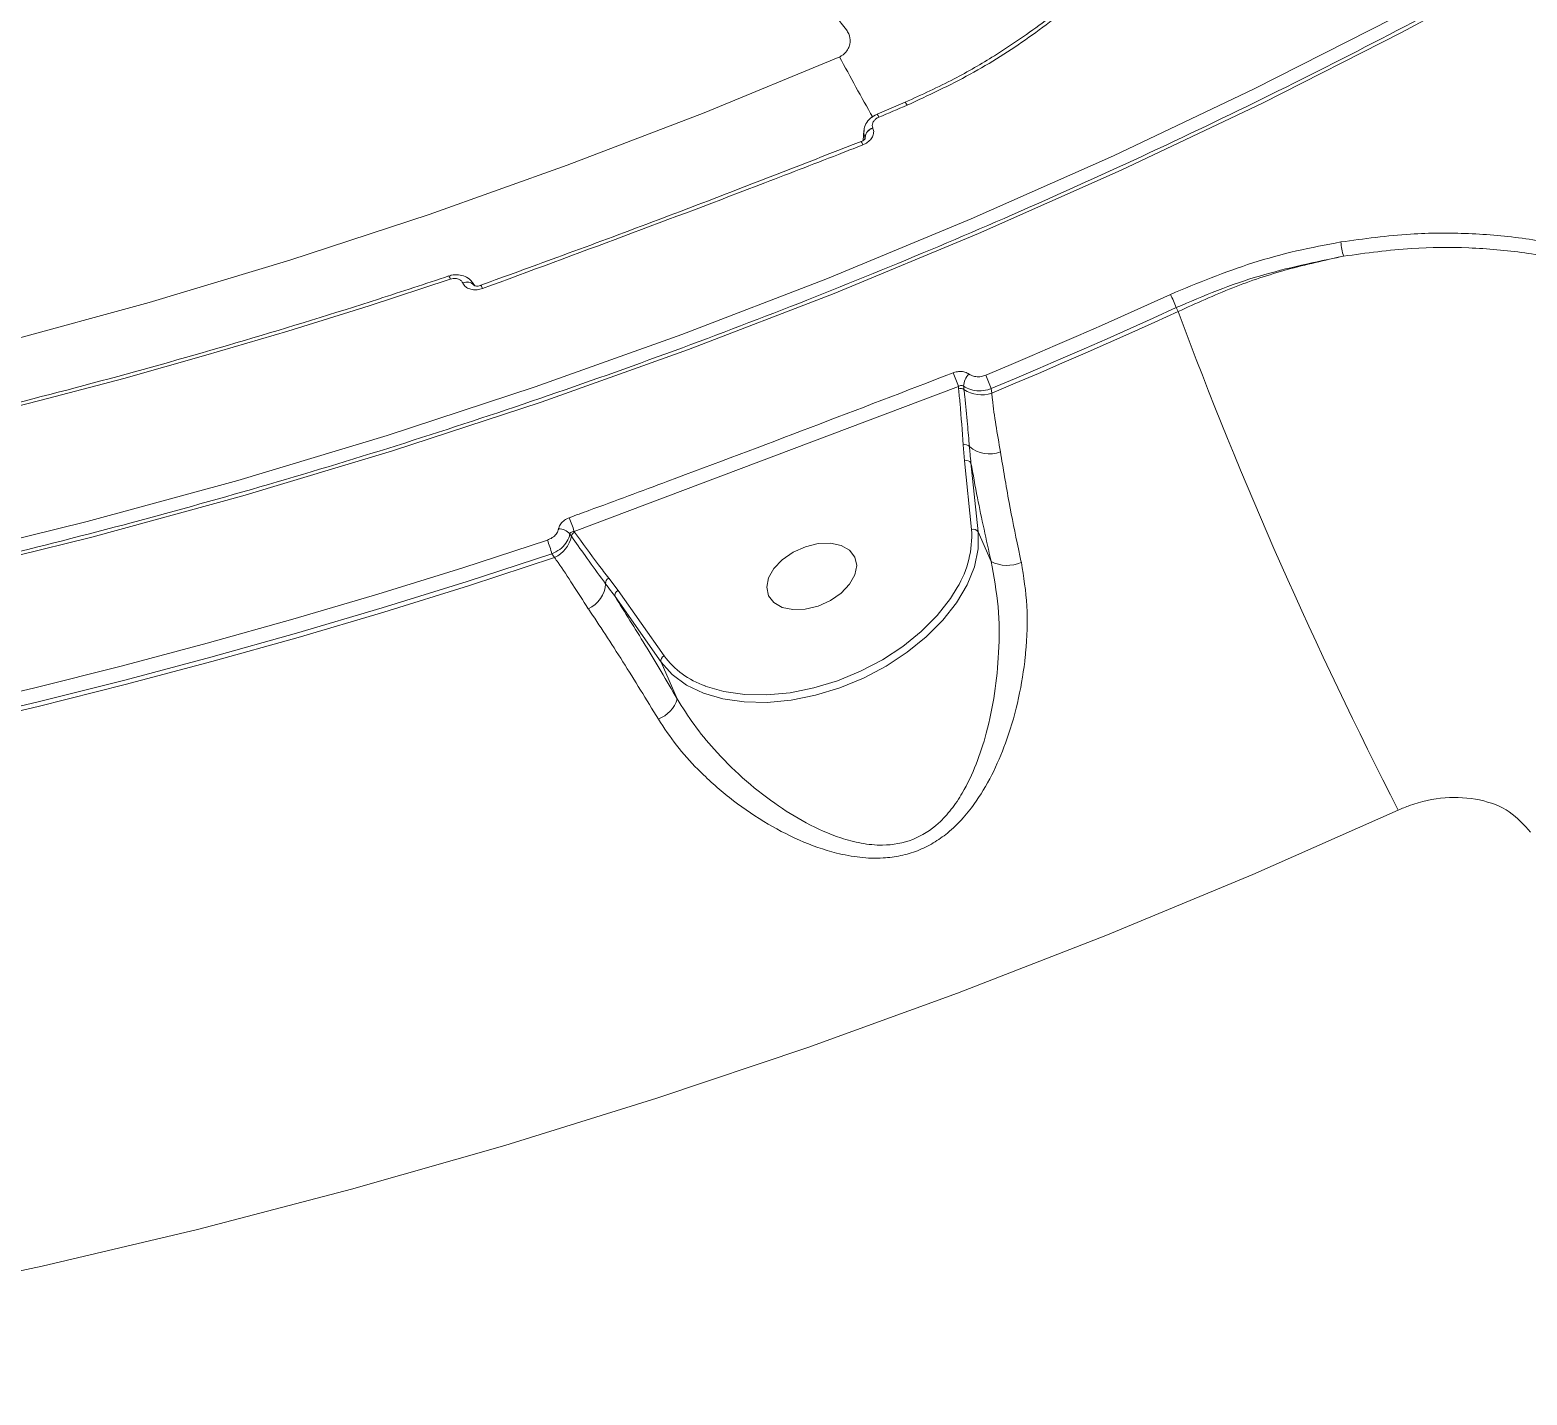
# Model space of a CAD drawing. Header units: millimetres. Extents: x -8607 to 7621, y -5747 to 4382.
# Drawn here: x 3886.5 to 4028.6, y 338.1 to 467.8 of the extents above; entities that cross this region are included whole.
import ezdxf

# ---------------------------------------------------------------- set-up
doc = ezdxf.new("R2010")
doc.units = ezdxf.units.MM
doc.layers.add('DIKOM_ОБЪЕКТ', color=7, linetype='Continuous')

msp = doc.modelspace()

# ---------------------------------------------------------------- linework, layer by layer
at = {"layer": 'DIKOM_ОБЪЕКТ', "color": 7, "linetype": 'Continuous', "lineweight": 15}
for p, q in [((3969.572, 460.926), (3966.901, 459.789)), ((3965.642, 458.234), (3965.58, 457.271)), ((3966.502, 458.475), (3966.51, 458.456)), ((3965.4, 457.174), (3965.402, 457.175)), ((3965.761, 457.597), (3965.75, 457.488)), ((3965.769, 457.578), (3965.761, 457.597)), ((3965.773, 457.481), (3965.769, 457.578)), ((3927.576, 443.737), (3927.567, 443.756)), ((3928.717, 443.48), (3928.502, 443.807)), ((3928.632, 443.56), (3928.64, 443.541)), ((3928.64, 443.541), (3928.659, 443.509)), ((3928.64, 443.541), (3928.654, 443.519)), ((3929.281, 443.52), (3929.284, 443.52)), ((3995.485, 441.031), (3995.316, 441.411)), ((3974.625, 433.932), (3938.141, 420.161)), ((3974.649, 433.695), (3974.625, 433.932)), ((3977.745, 433.717), (3977.792, 433.284)), ((3975.195, 426.869), (3975.081, 428.378)), ((3975.875, 420.337), (3975.195, 426.869)), ((3975.824, 426.654), (3976.504, 420.121)), ((3937.883, 419.694), (3937.735, 419.905)), ((3938.141, 420.161), (3938.188, 420.094)), ((3977.733, 417.313), (3976.504, 420.121)), ((3936.28, 417.668), (3936.03, 418.026)), ((3941.427, 415.727), (3942.308, 414.55)), ((3946.402, 407.747), (3942.025, 413.96)), ((3942.308, 414.55), (3946.685, 408.338)), ((3947.934, 404.244), (3946.402, 407.747))]:
    msp.add_line(p, q, dxfattribs=at)
at = {"layer": 'DIKOM_ОБЪЕКТ', "color": 7, "linetype": 'Continuous', "lineweight": 15, "flags": 128}
for points in [[(3745.3, 402.263), (3760.124, 402.476), (3774.937, 403.061), (3789.731, 404.02), (3804.494, 405.352), (3819.218, 407.055), (3833.894, 409.129), (3848.51, 411.572), (3863.058, 414.383), (3877.528, 417.56), (3891.911, 421.1), (3906.198, 425.002), (3920.378, 429.263), (3934.442, 433.88), (3948.383, 438.85), (3962.189, 444.17), (3975.853, 449.836), (3989.364, 455.844), (4002.716, 462.192), (4015.898, 468.873), (4028.902, 475.885), (4041.719, 483.223)], [(4042.613, 481.931), (4029.757, 474.571), (4016.714, 467.538), (4003.492, 460.836), (3990.101, 454.47), (3976.548, 448.443), (3962.843, 442.76), (3948.995, 437.424), (3935.013, 432.439), (3920.906, 427.808), (3906.683, 423.534), (3892.354, 419.621), (3877.927, 416.07), (3863.413, 412.883), (3848.821, 410.064), (3834.161, 407.613), (3819.441, 405.533), (3804.673, 403.825), (3789.865, 402.489), (3775.027, 401.527), (3760.168, 400.94), (3745.3, 400.727)], [(3815.946, 424.984), (3829.754, 426.949), (3843.507, 429.259), (3857.196, 431.912), (3870.812, 434.907), (3884.347, 438.241), (3897.791, 441.913), (3911.136, 445.92), (3924.374, 450.26), (3937.495, 454.929), (3950.492, 459.925), (3963.356, 465.245)], [(3969.752, 460.636), (3969.418, 460.493), (3969.084, 460.35), (3968.75, 460.208), (3968.416, 460.066), (3968.082, 459.924), (3967.748, 459.782), (3967.413, 459.64), (3967.079, 459.499)], [(3926.382, 444.114), (3918.681, 441.594), (3910.943, 439.183), (3903.172, 436.882), (3895.367, 434.69), (3887.531, 432.61), (3879.666, 430.64), (3871.773, 428.782), (3863.853, 427.036)], [(3977.225, 434.989), (3979.43, 435.918), (3981.631, 436.856), (3983.828, 437.803), (3986.022, 438.758), (3988.211, 439.722), (3990.397, 440.695), (3992.578, 441.676), (3994.756, 442.667)], [(3995.316, 441.411), (3993.134, 440.419), (3990.947, 439.435), (3988.757, 438.46), (3986.562, 437.494), (3984.364, 436.537), (3982.162, 435.588), (3979.955, 434.648), (3977.745, 433.717)], [(3977.792, 433.284), (3980.017, 434.221), (3982.239, 435.168), (3984.456, 436.123), (3986.67, 437.087), (3988.88, 438.06), (3991.086, 439.041), (3993.287, 440.032), (3995.485, 441.031)], [(3975.126, 433.956), (3975.135, 433.873), (3975.161, 433.622)], [(3976.504, 420.121), (3976.497, 418.494), (3976.148, 416.803), (3975.463, 415.083), (3974.459, 413.374), (3973.157, 411.711), (3971.585, 410.133), (3969.779, 408.672), (3967.778, 407.362), (3965.625, 406.23), (3963.367, 405.302), (3961.055, 404.598), (3958.738, 404.134), (3956.468, 403.918), (3954.294, 403.958), (3952.263, 404.25), (3950.421, 404.79), (3948.808, 405.565), (3947.458, 406.558), (3946.402, 407.747)], [(3870.462, 401.542), (3878.711, 403.366), (3886.933, 405.304), (3895.126, 407.358), (3903.289, 409.526), (3911.42, 411.808), (3919.516, 414.204), (3927.578, 416.712), (3935.602, 419.334)], [(3936.03, 418.026), (3927.988, 415.399), (3919.908, 412.885), (3911.793, 410.484), (3903.644, 408.197), (3895.463, 406.024), (3887.252, 403.965), (3879.012, 402.022), (3870.744, 400.195)], [(3960.1, 418.702), (3961.318, 418.998), (3962.485, 419.041), (3963.509, 418.829), (3964.305, 418.378), (3964.809, 417.725), (3964.981, 416.923), (3964.806, 416.037), (3964.299, 415.139), (3963.501, 414.301), (3962.476, 413.591), (3961.307, 413.067), (3960.089, 412.771), (3958.921, 412.728), (3957.898, 412.94), (3957.102, 413.391), (3956.597, 414.044), (3956.426, 414.846), (3956.6, 415.732), (3957.108, 416.631), (3957.906, 417.469), (3958.931, 418.178), (3960.1, 418.702)], [(3870.665, 399.747), (3878.975, 401.581), (3887.257, 403.533), (3895.51, 405.601), (3903.733, 407.784), (3911.922, 410.083), (3920.078, 412.497), (3928.198, 415.025), (3936.28, 417.668)], [(3950.574, 405.473), (3950.582, 405.47), (3952.369, 404.947), (3954.337, 404.663), (3956.446, 404.625), (3958.647, 404.834), (3960.894, 405.284), (3963.136, 405.967), (3965.325, 406.867), (3967.413, 407.964), (3969.354, 409.235), (3971.105, 410.651), (3972.629, 412.182), (3973.892, 413.794), (3974.527, 414.813)], [(4016.406, 393.684), (4002.594, 387.563), (3988.64, 381.762), (3974.551, 376.284), (3960.336, 371.133), (3946.003, 366.312), (3931.559, 361.823), (3917.012, 357.668), (3902.37, 353.851), (3887.641, 350.372), (3872.834, 347.234), (3857.956, 344.439), (3843.015, 341.988), (3828.02, 339.883), (3812.98, 338.124)]]:
    msp.add_lwpolyline(points, dxfattribs=at)
at = {"layer": 'DIKOM_ОБЪЕКТ', "color": 7, "linetype": 'Continuous', "lineweight": 15}
for centre, radius, start, end in [((4085.682, 528.59), 137.755, 207.37697, 210.09837), ((3966.218, 459.172), 0.921, 20.79979, 42.1192), ((3966.794, 457.476), 1.04, 106.30985, 173.35409), ((3966.802, 457.458), 1.04, 106.30858, 173.3509), ((3964.386, 456.461), 1.242, 19.28913, 35.08695), ((4016.984, 448.09), 6.051, 184.17627, 197.24297), ((3925.363, 443.81), 1.064, 16.56545, 34.73344), ((3927.972, 442.966), 0.888, 42.03529, 117.15321), ((3927.981, 442.947), 0.888, 42.03809, 117.15478), ((3928.668, 442.979), 0.82, 17.12086, 41.24769), ((3984.836, 437.488), 11.19, 20.52265, 27.56577), ((4409.12, 595.509), 441.54, 200.47883, 207.19964), ((3959.373, 428.847), 16.077, 18.43903, 23.35335), ((3976.646, 433.941), 1.52, 130.57643, 179.44019), ((3974.829, 433.125), 0.597, 56.20826, 107.49217), ((3976.819, 436.123), 3.001, 236.45148, 288.90404), ((3966.359, 429.799), 12.041, 18.98728, 25.53382), ((3975.251, 427.842), 0.563, 40.68983, 107.68434), ((3977.576, 430.488), 2.966, 230.21273, 290.70405), ((3975.379, 426.381), 0.522, 31.49902, 110.6684), ((3927.601, 417.135), 10.966, 16.0144, 23.2224), ((3935.042, 420.295), 2.904, 295.24205, 348.07376), ((3936.682, 419.043), 1.361, 39.297, 90.74188), ((3938.449, 419.579), 0.577, 116.86398, 168.48564), ((3966.331, 419.739), 9.563, 328.99442, 3.58453), ((3976.059, 419.848), 0.522, 31.49902, 110.6684), ((3921.877, 414.119), 14.682, 15.4316, 20.80253), ((3979.289, 420.258), 3.332, 242.14914, 293.28907), ((3938.374, 415.346), 2.761, 293.68219, 356.74369), ((3941.665, 415.245), 0.538, 116.35453, 185.88201), ((3942.505, 414.093), 0.498, 113.26514, 195.54562), ((3946.881, 407.881), 0.498, 113.26514, 195.54562), ((3953.305, 413.255), 8.247, 216.59982, 250.66074), ((3945.076, 405.123), 2.99, 290.83441, 342.90513)]:
    msp.add_arc(centre, radius, start, end, dxfattribs=at)
for points, knots in [([(3963.997, 467.788), (3961.379, 471.174), (3956.134, 477.958), (3948.663, 487.311), (3941.496, 496.046), (3935.08, 503.608), (3929.357, 510.127), (3924.264, 515.724), (3919.444, 520.806), (3914.896, 525.373), (3910.645, 529.395), (3906.698, 532.864), (3903.081, 535.754), (3899.939, 537.957), (3897.242, 539.543), (3895.02, 540.553), (3893.139, 541.093), (3891.564, 541.249), (3890.728, 541.021), (3890.316, 540.908)], [0, 0, 0, 0, 0.0695026, 0.1392191, 0.2091081, 0.2792149, 0.3372847, 0.3954549, 0.4540719, 0.512793, 0.5721307, 0.6315775, 0.6914892, 0.7515146, 0.8043943, 0.8573532, 0.9053667, 0.9533803, 1, 1, 1, 1]), ([(3999.589, 514.209), (4000.216, 512.833), (4001.469, 510.081), (4002.356, 505.46), (4002.482, 500.586), (4001.773, 495.513), (4000.243, 490.356), (3997.909, 485.224), (3994.805, 480.22), (3990.973, 475.447), (3986.48, 471.008), (3981.396, 467.005), (3975.826, 463.455), (3971.778, 461.576), (3969.752, 460.636)], [0, 0, 0, 0, 0.0836186, 0.1671661, 0.2504175, 0.3338525, 0.4173036, 0.5004885, 0.5837385, 0.6671385, 0.7504577, 0.8333964, 0.916628, 1, 1, 1, 1]), ([(4001.621, 500.643), (4001.581, 499.741), (4001.498, 497.816), (4000.963, 494.955), (4000.264, 492.324), (3999.488, 490.088), (3998.271, 487.123), (3996.287, 483.306), (3993.17, 478.734), (3989.5, 474.463), (3986.147, 471.301), (3983.305, 468.976), (3980.927, 467.201), (3977.874, 465.179), (3974.06, 462.969), (3971.144, 461.639), (3969.578, 460.925)], [0, 0, 0, 0, 0.0628201, 0.1341345, 0.1913974, 0.236561, 0.2794496, 0.3844486, 0.4868797, 0.5888203, 0.688521, 0.7286645, 0.7787708, 0.8405147, 0.9143404, 1, 1, 1, 1]), ([(4042.361, 482.221), (4040.32, 481.028), (4034.399, 477.567), (4024.474, 472.042), (4012.541, 465.739), (4000.46, 459.715), (3988.241, 453.969), (3975.889, 448.506), (3963.41, 443.328), (3950.813, 438.439), (3938.102, 433.84), (3925.287, 429.534), (3912.373, 425.524), (3899.367, 421.811), (3886.278, 418.399), (3873.11, 415.288), (3859.873, 412.48), (3846.573, 409.978), (3833.217, 407.781), (3819.813, 405.892), (3806.368, 404.311), (3792.889, 403.04), (3779.383, 402.078), (3765.858, 401.431), (3754.494, 401.135), (3747.64, 401.099), (3745.299, 401.087)], [0, 0, 0, 0, 0.0228183, 0.0662121, 0.1096067, 0.1530012, 0.1963957, 0.2397902, 0.2831846, 0.326579, 0.3699734, 0.4133678, 0.4567621, 0.5001564, 0.5435507, 0.586945, 0.6303392, 0.6737335, 0.7171277, 0.7605219, 0.8039161, 0.8473103, 0.8907045, 0.9340987, 0.9774928, 1, 1, 1, 1]), ([(3963.356, 465.245), (3963.446, 465.29), (3963.636, 465.385), (3963.933, 465.645), (3964.189, 466.004), (3964.392, 466.575), (3964.359, 467.058), (3964.195, 467.496), (3964.076, 467.672), (3963.997, 467.788)], [0, 0, 0, 0, 0.0767419, 0.1605212, 0.317401, 0.4661276, 0.7624994, 0.842837, 1, 1, 1, 1]), ([(3969.577, 460.913), (3969.58, 460.916), (3969.588, 460.928), (3969.647, 460.838), (3969.717, 460.703), (3969.752, 460.636)], [0, 0, 0, 0, 0.2, 0.6, 1, 1, 1, 1]), ([(3966.905, 459.779), (3966.681, 459.665), (3966.247, 459.444), (3965.843, 458.887), (3965.651, 458.437), (3965.674, 458.2), (3965.677, 458.17)], [0, 0, 0, 0, 0.338381, 0.6585619, 0.9562322, 1, 1, 1, 1]), ([(3967.079, 459.499), (3967.077, 459.498), (3966.975, 459.455), (3966.785, 459.344), (3966.599, 459.151), (3966.479, 458.933), (3966.429, 458.706), (3966.478, 458.549), (3966.502, 458.475)], [0, 0, 0, 0, 0.0043468, 0.2198207, 0.4355752, 0.5682506, 0.7938306, 1, 1, 1, 1]), ([(3966.51, 458.456), (3966.537, 458.381), (3966.605, 458.188), (3966.572, 457.835), (3966.372, 457.444), (3966.025, 457.094), (3965.714, 456.945), (3965.558, 456.871)], [0, 0, 0, 0, 0.1342544, 0.3469772, 0.5632481, 0.7817386, 1, 1, 1, 1]), ([(3965.761, 457.597), (3965.702, 457.757), (3965.626, 457.963), (3965.678, 458.178), (3965.689, 458.226)], [0, 0, 0, 0, 0.7737729, 1, 1, 1, 1]), ([(3965.393, 457.198), (3961.447, 455.655), (3951.845, 451.901), (3939.8, 447.36), (3931.688, 444.42), (3929.275, 443.546)], [0, 0, 0, 0, 0.3288775, 0.8003481, 1, 1, 1, 1]), ([(3965.558, 456.871), (3964.938, 456.629), (3961.837, 455.417), (3949.831, 450.765), (3938.394, 446.531), (3929.451, 443.221)], [0, 0, 0, 0, 0.0517104, 0.2585534, 1, 1, 1, 1]), ([(3965.791, 457.484), (3965.792, 457.484), (3965.792, 457.483), (3965.748, 457.405), (3965.641, 457.304), (3965.515, 457.22), (3965.426, 457.188), (3965.399, 457.178)], [0, 0, 0, 0, 0.2108274, 0.4358684, 0.672644, 0.8974142, 1, 1, 1, 1]), ([(3965.789, 457.474), (3965.79, 457.484), (3965.795, 457.524), (3965.78, 457.555), (3965.769, 457.578)], [0, 0, 0, 0, 0.266441, 1, 1, 1, 1]), ([(4010.95, 447.649), (4013.153, 447.951), (4017.215, 448.507), (4023.097, 448.524), (4028.523, 448.045), (4033.768, 447.022), (4038.762, 445.454), (4043.456, 443.372), (4047.81, 440.794), (4051.744, 437.718), (4055.274, 434.23), (4057.21, 431.571), (4058.176, 430.244)], [0, 0, 0, 0, 0.1166812, 0.2150846, 0.3137979, 0.4122009, 0.510061, 0.6082268, 0.7060845, 0.8039539, 0.9021323, 1, 1, 1, 1]), ([(3994.756, 442.667), (3997.342, 443.737), (4001.254, 445.356), (4006.733, 446.851), (4009.541, 447.383), (4010.95, 447.649)], [0, 0, 0, 0, 0.4927604, 0.7454691, 1, 1, 1, 1]), ([(4057.485, 429.307), (4056.54, 430.606), (4054.646, 433.206), (4051.189, 436.617), (4047.336, 439.625), (4043.071, 442.144), (4038.471, 444.177), (4033.577, 445.706), (4028.435, 446.703), (4023.115, 447.166), (4017.348, 447.142), (4013.366, 446.594), (4011.205, 446.296)], [0, 0, 0, 0, 0.0977724, 0.195857, 0.2936314, 0.3914579, 0.4895939, 0.587424, 0.6858965, 0.7846799, 0.8831543, 1, 1, 1, 1]), ([(4011.205, 446.296), (4008.529, 445.743), (4004.48, 444.905), (3999.202, 443.091), (3996.614, 441.972), (3995.316, 441.411)], [0, 0, 0, 0, 0.4928082, 0.7454985, 1, 1, 1, 1]), ([(3995.485, 441.031), (3997.202, 441.816), (4000.581, 443.361), (4005.865, 445.125), (4009.418, 445.904), (4011.205, 446.296)], [0, 0, 0, 0, 0.3395438, 0.667762, 1, 1, 1, 1]), ([(3926.237, 444.417), (3924.018, 443.682), (3917.578, 441.551), (3906.843, 438.249), (3894.006, 434.609), (3881.084, 431.275), (3870.986, 428.911), (3865.197, 427.663), (3863.758, 427.352)], [0, 0, 0, 0, 0.1082666, 0.3141622, 0.5200612, 0.7259601, 0.9318589, 1, 1, 1, 1]), ([(3928.543, 443.675), (3928.469, 443.798), (3928.291, 444.095), (3927.796, 444.4), (3927.164, 444.558), (3926.608, 444.549), (3926.319, 444.426), (3926.245, 444.395)], [0, 0, 0, 0, 0.1663847, 0.4024278, 0.6492164, 0.9109148, 1, 1, 1, 1]), ([(3927.567, 443.756), (3927.562, 443.767), (3927.522, 443.854), (3927.404, 443.999), (3927.189, 444.119), (3926.934, 444.183), (3926.668, 444.191), (3926.471, 444.138), (3926.382, 444.114)], [0, 0, 0, 0, 0.0340103, 0.252264, 0.4705298, 0.5979374, 0.8193065, 1, 1, 1, 1]), ([(3929.451, 443.221), (3929.284, 443.173), (3928.95, 443.078), (3928.44, 443.104), (3928.002, 443.254), (3927.711, 443.484), (3927.613, 443.666), (3927.576, 443.737)], [0, 0, 0, 0, 0.2182614, 0.4367519, 0.6530228, 0.8657456, 1, 1, 1, 1]), ([(3928.474, 443.785), (3928.519, 443.737), (3928.584, 443.669), (3928.621, 443.585), (3928.632, 443.56)], [0, 0, 0, 0, 0.7001734, 1, 1, 1, 1]), ([(3929.279, 443.522), (3929.264, 443.516), (3929.189, 443.484), (3929.036, 443.457), (3928.853, 443.454), (3928.716, 443.484), (3928.65, 443.519), (3928.648, 443.522), (3928.648, 443.523)], [0, 0, 0, 0, 0.0506636, 0.2510505, 0.4473889, 0.641145, 0.8354812, 1, 1, 1, 1]), ([(3937.678, 421.459), (3938.302, 421.688), (3941.423, 422.833), (3953.6, 427.332), (3965.109, 431.753), (3974.133, 435.22)], [0, 0, 0, 0, 0.0512253, 0.2561273, 1, 1, 1, 1]), ([(3974.133, 435.22), (3974.183, 435.238), (3974.392, 435.313), (3974.782, 435.369), (3975.272, 435.315), (3975.529, 435.169), (3975.657, 435.096)], [0, 0, 0, 0, 0.0963825, 0.3985513, 0.6990818, 1, 1, 1, 1]), ([(3975.657, 435.096), (3975.786, 435.023), (3976.043, 434.877), (3976.533, 434.822), (3976.938, 434.88), (3977.16, 434.965), (3977.225, 434.989)], [0, 0, 0, 0, 0.2927357, 0.5851066, 0.8788379, 1, 1, 1, 1]), ([(3975.126, 433.956), (3975.083, 433.978), (3974.997, 434.021), (3974.835, 434.018), (3974.709, 433.979), (3974.641, 433.941), (3974.625, 433.932)], [0, 0, 0, 0, 0.2930283, 0.5923651, 0.9005743, 1, 1, 1, 1]), ([(3975.081, 428.378), (3974.993, 429.687), (3974.874, 431.466), (3974.696, 433.229), (3974.649, 433.695)], [0, 0, 0, 0, 0.7353037, 1, 1, 1, 1]), ([(3977.745, 433.717), (3977.637, 433.679), (3977.265, 433.552), (3976.587, 433.476), (3975.769, 433.585), (3975.341, 433.832), (3975.126, 433.956)], [0, 0, 0, 0, 0.1209496, 0.4144473, 0.7069479, 1, 1, 1, 1]), ([(3975.161, 433.622), (3975.183, 433.406), (3975.295, 432.324), (3975.482, 430.535), (3975.618, 428.923), (3975.678, 428.209)], [0, 0, 0, 0, 0.12228056, 0.61142055, 1, 1, 1, 1]), ([(3977.792, 433.284), (3977.812, 433.082), (3977.985, 431.373), (3978.325, 429.429), (3978.625, 427.714)], [0, 0, 0, 0, 0.1178594, 1, 1, 1, 1]), ([(3975.678, 428.209), (3975.696, 427.983), (3975.736, 427.464), (3975.792, 426.946), (3975.824, 426.654)], [0, 0, 0, 0, 0.4352883, 1, 1, 1, 1]), ([(3977.733, 417.313), (3977.28, 419.36), (3976.561, 422.61), (3976.023, 425.561), (3975.824, 426.654)], [0, 0, 0, 0, 0.6298964, 1, 1, 1, 1]), ([(3978.625, 427.714), (3978.882, 426.134), (3979.357, 423.217), (3980.089, 419.579), (3980.513, 417.63), (3980.607, 417.198)], [0, 0, 0, 0, 0.47868685, 0.88437473, 1, 1, 1, 1]), ([(3936.664, 420.404), (3936.669, 420.427), (3936.704, 420.589), (3936.852, 420.886), (3937.202, 421.241), (3937.52, 421.387), (3937.678, 421.459)], [0, 0, 0, 0, 0.0523938, 0.3650475, 0.6827341, 1, 1, 1, 1]), ([(3935.602, 419.334), (3935.763, 419.402), (3936.086, 419.538), (3936.448, 419.885), (3936.615, 420.191), (3936.656, 420.367), (3936.664, 420.404)], [0, 0, 0, 0, 0.30774, 0.6158747, 0.9190999, 1, 1, 1, 1]), ([(3937.735, 419.905), (3937.721, 419.842), (3937.658, 419.546), (3937.391, 419.019), (3936.81, 418.409), (3936.289, 418.153), (3936.03, 418.026)], [0, 0, 0, 0, 0.0813858, 0.3857913, 0.6937318, 1, 1, 1, 1]), ([(3938.141, 420.161), (3938.079, 420.15), (3937.958, 420.13), (3937.817, 420.046), (3937.753, 419.962), (3937.737, 419.912), (3937.735, 419.905)], [0, 0, 0, 0, 0.3345066, 0.654902, 0.9517867, 1, 1, 1, 1]), ([(3941.131, 415.19), (3940.997, 415.368), (3940.328, 416.258), (3939.242, 417.771), (3938.315, 419.084), (3937.883, 419.694)], [0, 0, 0, 0, 0.1178903, 0.5894817, 1, 1, 1, 1]), ([(3938.188, 420.094), (3938.935, 419.052), (3939.988, 417.581), (3941.102, 416.145), (3941.427, 415.727)], [0, 0, 0, 0, 0.7088229, 1, 1, 1, 1]), ([(3939.483, 412.818), (3938.983, 413.59), (3937.981, 415.139), (3936.968, 416.713), (3936.393, 417.511), (3936.28, 417.668)], [0, 0, 0, 0, 0.4438965, 0.8911134, 1, 1, 1, 1]), ([(3980.607, 417.198), (3980.828, 415.84), (3981.28, 413.067), (3981.155, 410.004), (3980.864, 407.083), (3980.412, 404.305), (3979.387, 400.647), (3978.037, 397.348), (3976.615, 394.845), (3975.1, 392.895), (3973.729, 391.562), (3972.261, 390.524), (3970.77, 389.792), (3969.16, 389.312), (3967.32, 389.074), (3965.258, 389.148), (3962.564, 389.657), (3959.466, 390.766), (3956.056, 392.571), (3952.805, 394.836), (3950.055, 397.303), (3947.792, 399.819), (3946.694, 401.487), (3946.14, 402.328)], [0, 0, 0, 0, 0.07129456, 0.14548305, 0.15108951, 0.21660779, 0.28345134, 0.33709108, 0.39168546, 0.42501799, 0.45895572, 0.48587327, 0.51344934, 0.5404095, 0.56809058, 0.60421164, 0.64125135, 0.70234811, 0.76499262, 0.83029754, 0.89690598, 0.94800648, 1, 1, 1, 1]), ([(3947.934, 404.244), (3948.447, 403.42), (3949.482, 401.757), (3951.564, 399.237), (3954.106, 396.696), (3957.05, 394.348), (3960.168, 392.395), (3962.947, 391.144), (3965.408, 390.491), (3967.718, 390.255), (3970.363, 390.711), (3972.536, 392.127), (3974.003, 393.747), (3975.243, 395.611), (3976.376, 398.035), (3977.397, 401.208), (3978.13, 404.769), (3978.523, 408.796), (3978.52, 413.07), (3977.998, 415.883), (3977.733, 417.313)], [0, 0, 0, 0, 0.0524364, 0.105739, 0.1727005, 0.2408615, 0.302319, 0.3650153, 0.3998065, 0.4354571, 0.4861111, 0.5366955, 0.568683, 0.6014856, 0.6550923, 0.7097863, 0.7768996, 0.845174, 0.9213066, 1, 1, 1, 1]), ([(3942.025, 413.96), (3941.897, 414.143), (3941.605, 414.558), (3941.301, 414.963), (3941.131, 415.19)], [0, 0, 0, 0, 0.44033564, 1, 1, 1, 1]), ([(3942.025, 413.96), (3942.966, 412.462), (3944.868, 409.436), (3946.905, 405.987), (3947.934, 404.244)], [0, 0, 0, 0, 0.49476556, 1, 1, 1, 1]), ([(3946.14, 402.328), (3945.008, 404.179), (3942.711, 407.933), (3940.544, 411.242), (3939.489, 412.809), (3939.483, 412.818)], [0, 0, 0, 0, 0.4913944, 0.9970665, 1, 1, 1, 1]), ([(4028.965, 391.584), (4028.346, 392.284), (4027.088, 393.708), (4024.133, 394.808), (4020.825, 395.001), (4018.173, 394.436), (4016.762, 393.836), (4016.406, 393.684)], [0, 0, 0, 0, 0.2187085, 0.4447818, 0.6794098, 0.9191985, 1, 1, 1, 1])]:
    msp.add_open_spline(points, degree=3, knots=knots, dxfattribs=at)

doc.saveas('drawing.dxf')
